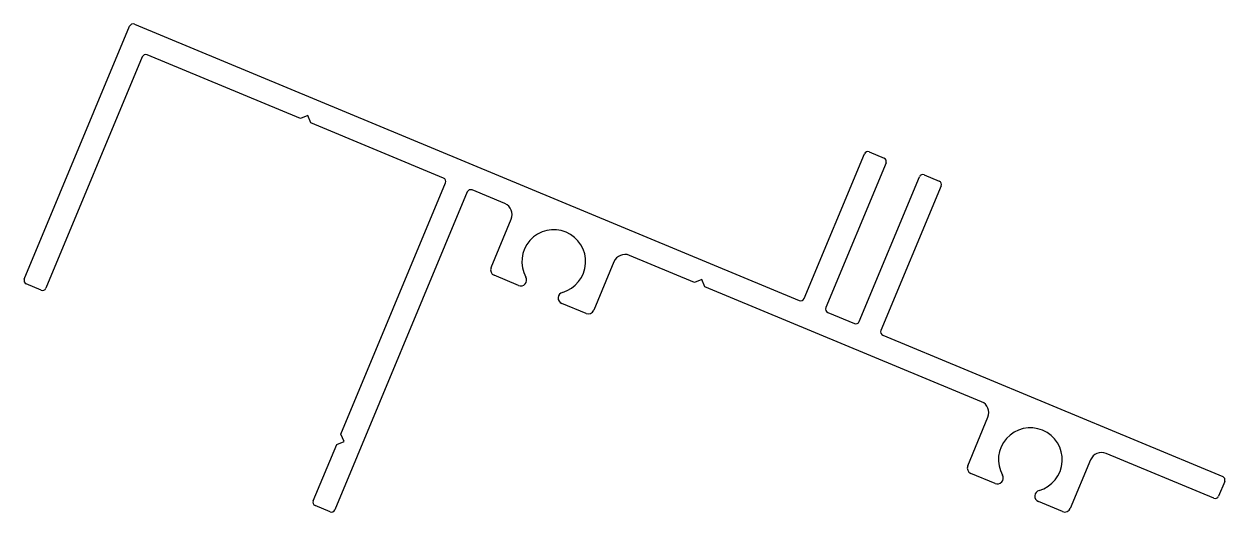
# Model space of a CAD drawing. Extents: x -40.6 to 40.6, y 47.5 to 80.5.
import ezdxf

# ---------------------------------------------------------------- set-up
doc = ezdxf.new("R2010")
doc.units = 0
doc.layers.get('0').update_dxf_attribs({"linetype": 'CONTINUOUS'})

msp = doc.modelspace()

# ---------------------------------------------------------------- linework, layer by layer
for p, q in [((-33.152, 80.501), (11.822, 61.788)), ((-40.605, 63.24), (-33.479, 80.367)), ((-32.623, 78.291), (-39.14, 62.63)), ((-21.921, 74.109), (-32.297, 78.426)), ((-21.423, 74.314), (-21.921, 74.109)), ((-21.218, 73.816), (-21.423, 74.314)), ((-12.239, 70.08), (-21.218, 73.816)), ((12.149, 61.923), (16.226, 71.721)), ((16.553, 71.856), (17.557, 71.438)), ((17.692, 71.111), (13.615, 61.313)), ((15.881, 60.37), (19.958, 70.168)), ((20.284, 70.303), (21.289, 69.885)), ((-10.638, 69.143), (-19.594, 47.62)), ((-19.18, 52.747), (-12.104, 69.753)), ((-8.089, 68.354), (-10.311, 69.278)), ((21.423, 69.559), (17.346, 59.76)), ((-9.028, 64.016), (-7.658, 67.308)), ((-0.715, 64.419), (-2.085, 61.127)), ((4.729, 63.02), (0.331, 64.85)), ((-7.173, 62.814), (-8.814, 63.497)), ((-39.467, 62.495), (-40.471, 62.913)), ((5.227, 63.225), (4.729, 63.02)), ((5.433, 62.727), (5.227, 63.225)), ((24.156, 54.937), (5.433, 62.727)), ((-2.604, 60.913), (-4.244, 61.595)), ((13.75, 60.986), (15.554, 60.235)), ((17.481, 59.434), (40.471, 49.868)), ((23.218, 50.599), (24.587, 53.891)), ((-21.059, 48.229), (-19.472, 52.044)), ((-19.472, 52.044), (-18.974, 52.249)), ((-18.974, 52.249), (-19.18, 52.747)), ((39.861, 48.402), (32.576, 51.433)), ((31.53, 51.002), (30.16, 47.71)), ((25.072, 49.397), (23.431, 50.08)), ((40.605, 49.541), (40.188, 48.537)), ((29.642, 47.496), (28.001, 48.179)), ((-19.921, 47.485), (-20.925, 47.903))]:
    msp.add_line(p, q)
for centre, radius, start, end in [((-33.248, 80.271), 0.25, 67.40868, 157.40868), ((-32.393, 78.195), 0.25, 67.40868, 157.40868), ((16.457, 71.625), 0.25, 67.40868, 157.40868), ((17.461, 71.207), 0.25, 337.40868, 67.40868), ((-12.335, 69.849), 0.25, 337.40868, 67.40868), ((20.188, 70.072), 0.25, 67.40868, 157.40868), ((21.192, 69.655), 0.25, 337.40868, 67.40868), ((-10.407, 69.047), 0.25, 67.40868, 157.40868), ((-8.397, 67.615), 0.8, 337.40868, 67.40868), ((-4.786, 64.423), 2.16, 285.74302, 209.07435), ((0.024, 64.111), 0.8, 67.40868, 157.40868), ((-8.661, 63.863), 0.397, 157.40868, 247.40868), ((-40.375, 63.144), 0.25, 157.40868, 247.40868), ((-39.371, 62.726), 0.25, 247.40868, 337.40868), ((-7.02, 63.18), 0.397, 247.40868, 29.07435), ((-4.092, 61.962), 0.397, 105.74302, 247.40868), ((11.918, 62.019), 0.25, 247.40868, 337.40868), ((-2.451, 61.279), 0.397, 247.40868, 337.40868), ((13.846, 61.217), 0.25, 157.40868, 247.40868), ((15.65, 60.466), 0.25, 247.40868, 337.40868), ((17.577, 59.664), 0.25, 157.40868, 247.40868), ((23.849, 54.198), 0.8, 337.40868, 67.40868), ((27.459, 51.006), 2.16, 285.74302, 209.07435), ((32.269, 50.695), 0.8, 67.40868, 157.40868), ((23.584, 50.446), 0.397, 157.40868, 247.40868), ((25.225, 49.764), 0.397, 247.40868, 29.07435), ((40.375, 49.637), 0.25, 337.40868, 67.40868), ((28.153, 48.545), 0.397, 105.74302, 247.40868), ((-20.829, 48.133), 0.25, 157.40868, 247.40868), ((39.957, 48.633), 0.25, 247.40868, 337.40868), ((-19.825, 47.716), 0.25, 247.40868, 337.40868), ((29.794, 47.863), 0.397, 247.40868, 337.40868)]:
    msp.add_arc(centre, radius, start, end)

doc.saveas('drawing.dxf')
